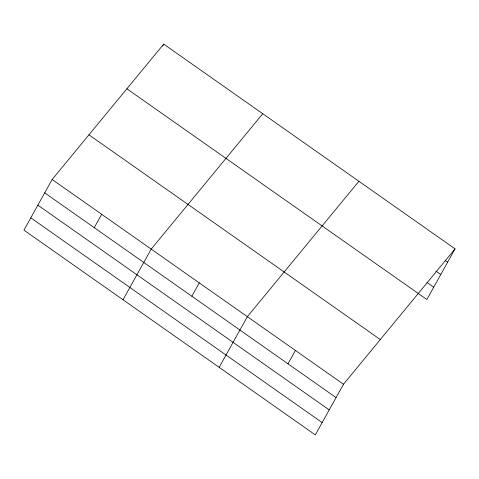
<?xml version="1.0" encoding="UTF-8"?>
<svg xmlns="http://www.w3.org/2000/svg" width="479" height="479" viewBox="0 0 479 479"><rect width="100%" height="100%" fill="white"/><g stroke="black" fill="none" stroke-linecap="round" stroke-linejoin="round"><path stroke-width="0.72" d="M52.139 179.493L23.95 230.148L315.308 434.89L343.497 384.242L455.05 248.852L163.692 44.11L52.139 179.493L343.497 384.242M162.632 46.02L163.692 44.11M94.237 227.657L101.674 214.305M123.013 299.758L151.202 249.11L262.755 113.727M191.845 296.244L199.276 282.891M219.16 367.321L247.35 316.673L358.903 181.29M287.993 363.806L295.423 350.454M455.05 248.852L426.861 299.507L126.881 88.789M445.183 260.498L447.62 262.205M435.902 271.096L440.77 274.515M427.017 282.49L433.711 287.196M88.95 134.821L380.308 339.563M44.709 192.851L336.066 397.594M37.859 205.156L329.217 409.898M30.8 217.837L322.157 422.58"/></g></svg>
